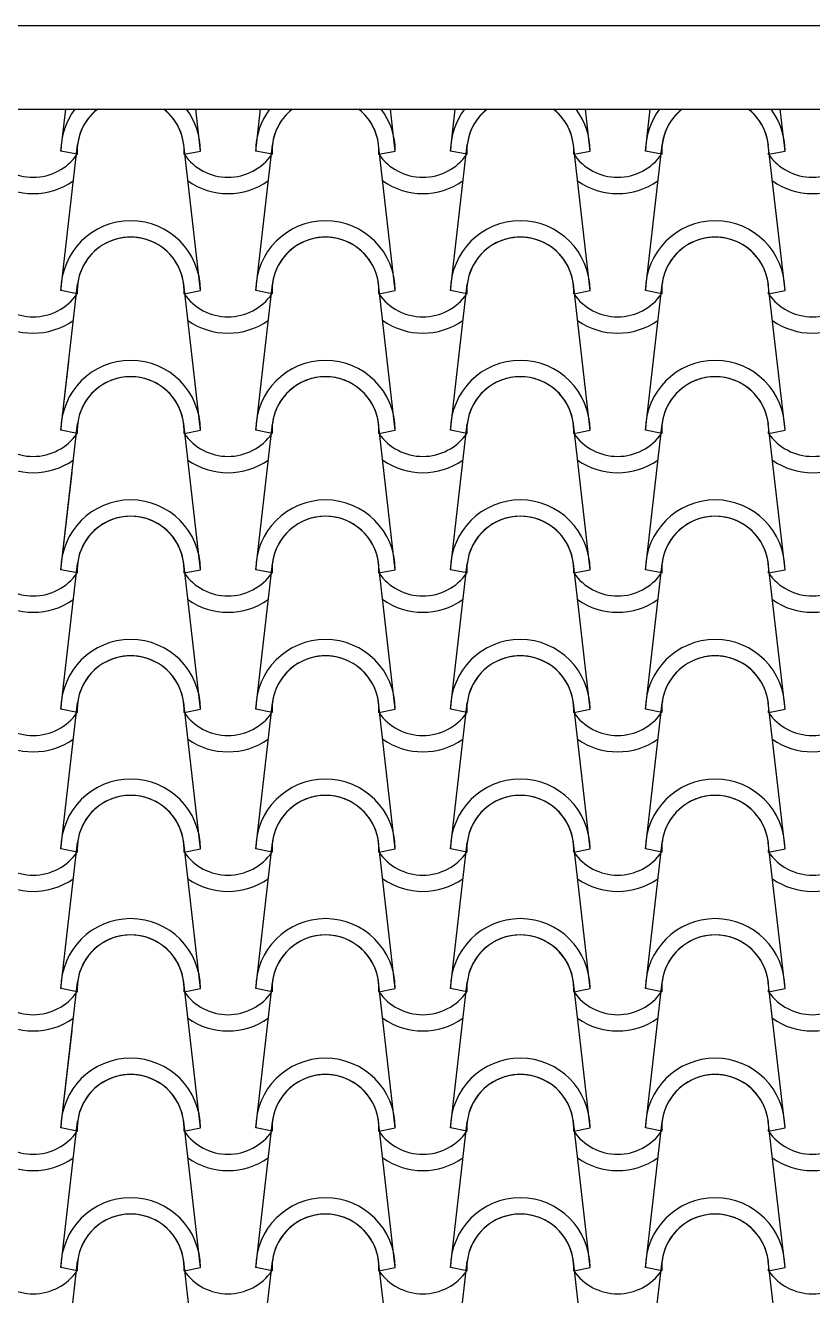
# Model space of a CAD drawing. Header units: millimetres. Extents: x -255 to 41745, y 236 to 29936.
# Drawn here: x 11433 to 12138, y 12860 to 13998 of the extents above; entities that cross this region are included whole.
import ezdxf

# ---------------------------------------------------------------- set-up
doc = ezdxf.new("R2010")
doc.units = ezdxf.units.MM
doc.layers.add('1', color=1, linetype='Continuous')
doc.layers.add('CALIDADES', color=7, linetype='Continuous')

msp = doc.modelspace()

# ---------------------------------------------------------------- linework, layer by layer
at = {"layer": '1'}
for p, q in [((11464.9, 13885.3), (11469.2, 13922.8)), ((11589.9, 13885.3), (11585.7, 13922.8)), ((11639.4, 13885.3), (11643.7, 13922.8)), ((11764.4, 13885.3), (11760.2, 13922.8)), ((11813.9, 13885.3), (11818.2, 13922.8)), ((11938.9, 13885.3), (11934.7, 13922.8)), ((11988.5, 13885.3), (11992.7, 13922.8)), ((11988.5, 13885.3), (11992.7, 13922.8)), ((11988.5, 13885.3), (11992.7, 13922.8)), ((12113.5, 13885.3), (12109.2, 13922.8)), ((12113.5, 13885.3), (12109.2, 13922.8)), ((12113.5, 13885.3), (12109.2, 13922.8)), ((11464.9, 13760.3), (11479.9, 13891)), ((11589.9, 13760.3), (11575, 13891)), ((11639.4, 13760.3), (11654.4, 13891)), ((11764.4, 13760.3), (11749.5, 13891)), ((11813.9, 13760.3), (11828.9, 13891)), ((11938.9, 13760.3), (11924, 13891)), ((11988.5, 13760.3), (12003.4, 13891)), ((11988.5, 13760.3), (12003.4, 13891)), ((11988.5, 13760.3), (12003.4, 13891)), ((12113.5, 13760.3), (12098.5, 13891)), ((12113.5, 13760.3), (12098.5, 13891)), ((12113.5, 13760.3), (12098.5, 13891)), ((11479.6, 13882.4), (11464.9, 13885.3)), ((11479.6, 13882.4), (11464.9, 13885.3)), ((11575.3, 13882.4), (11589.9, 13885.3)), ((11575.3, 13882.4), (11589.9, 13885.3)), ((11654.1, 13882.4), (11639.4, 13885.3)), ((11654.1, 13882.4), (11639.4, 13885.3)), ((11749.8, 13882.4), (11764.4, 13885.3)), ((11749.8, 13882.4), (11764.4, 13885.3)), ((11828.6, 13882.4), (11813.9, 13885.3)), ((11828.6, 13882.4), (11813.9, 13885.3)), ((11924.3, 13882.4), (11938.9, 13885.3)), ((11924.3, 13882.4), (11938.9, 13885.3)), ((12003.1, 13882.4), (11988.5, 13885.3)), ((12003.1, 13882.4), (11988.5, 13885.3)), ((12003.1, 13882.4), (11988.5, 13885.3)), ((12003.1, 13882.4), (11988.5, 13885.3)), ((12003.1, 13882.4), (11988.5, 13885.3)), ((12003.1, 13882.4), (11988.5, 13885.3)), ((12098.8, 13882.4), (12113.5, 13885.3)), ((12098.8, 13882.4), (12113.5, 13885.3)), ((12098.8, 13882.4), (12113.5, 13885.3)), ((12098.8, 13882.4), (12113.5, 13885.3)), ((12098.8, 13882.4), (12113.5, 13885.3)), ((12098.8, 13882.4), (12113.5, 13885.3)), ((11464.9, 13635.3), (11479.9, 13766)), ((11589.9, 13635.3), (11575, 13766)), ((11639.4, 13635.3), (11654.4, 13766)), ((11764.4, 13635.3), (11749.5, 13766)), ((11813.9, 13635.3), (11828.9, 13766)), ((11938.9, 13635.3), (11924, 13766)), ((11988.5, 13635.3), (12003.4, 13766)), ((11988.5, 13635.3), (12003.4, 13766)), ((11988.5, 13635.3), (12003.4, 13766)), ((12113.5, 13635.3), (12098.5, 13766)), ((12113.5, 13635.3), (12098.5, 13766)), ((12113.5, 13635.3), (12098.5, 13766)), ((11479.6, 13757.4), (11464.9, 13760.3)), ((11479.6, 13757.4), (11464.9, 13760.3)), ((11575.3, 13757.4), (11589.9, 13760.3)), ((11575.3, 13757.4), (11589.9, 13760.3)), ((11654.1, 13757.4), (11639.4, 13760.3)), ((11654.1, 13757.4), (11639.4, 13760.3)), ((11749.8, 13757.4), (11764.4, 13760.3)), ((11749.8, 13757.4), (11764.4, 13760.3)), ((11828.6, 13757.4), (11813.9, 13760.3)), ((11828.6, 13757.4), (11813.9, 13760.3)), ((11924.3, 13757.4), (11938.9, 13760.3)), ((11924.3, 13757.4), (11938.9, 13760.3)), ((12003.1, 13757.4), (11988.5, 13760.3)), ((12003.1, 13757.4), (11988.5, 13760.3)), ((12003.1, 13757.4), (11988.5, 13760.3)), ((12003.1, 13757.4), (11988.5, 13760.3)), ((12003.1, 13757.4), (11988.5, 13760.3)), ((12003.1, 13757.4), (11988.5, 13760.3)), ((12098.8, 13757.4), (12113.5, 13760.3)), ((12098.8, 13757.4), (12113.5, 13760.3)), ((12098.8, 13757.4), (12113.5, 13760.3)), ((12098.8, 13757.4), (12113.5, 13760.3)), ((12098.8, 13757.4), (12113.5, 13760.3)), ((12098.8, 13757.4), (12113.5, 13760.3)), ((11464.9, 13635.3), (11472, 13696.8)), ((11464.9, 13510.3), (11479.9, 13641)), ((11464.9, 13510.3), (11479.9, 13641)), ((11589.9, 13510.3), (11575, 13641)), ((11589.9, 13510.3), (11575, 13641)), ((11639.4, 13510.3), (11654.4, 13641)), ((11639.4, 13510.3), (11654.4, 13641)), ((11764.4, 13510.3), (11749.5, 13641)), ((11764.4, 13510.3), (11749.5, 13641)), ((11813.9, 13510.3), (11828.9, 13641)), ((11813.9, 13510.3), (11828.9, 13641)), ((11938.9, 13510.3), (11924, 13641)), ((11938.9, 13510.3), (11924, 13641)), ((11988.5, 13510.3), (12003.4, 13641)), ((11988.5, 13510.3), (12003.4, 13641)), ((12113.5, 13510.3), (12098.5, 13641)), ((12113.5, 13510.3), (12098.5, 13641)), ((11479.6, 13632.4), (11464.9, 13635.3)), ((11479.6, 13632.4), (11464.9, 13635.3)), ((11479.6, 13632.4), (11464.9, 13635.3)), ((11479.6, 13632.4), (11464.9, 13635.3)), ((11575.3, 13632.4), (11589.9, 13635.3)), ((11575.3, 13632.4), (11589.9, 13635.3)), ((11575.3, 13632.4), (11589.9, 13635.3)), ((11575.3, 13632.4), (11589.9, 13635.3)), ((11654.1, 13632.4), (11639.4, 13635.3)), ((11654.1, 13632.4), (11639.4, 13635.3)), ((11654.1, 13632.4), (11639.4, 13635.3)), ((11654.1, 13632.4), (11639.4, 13635.3)), ((11749.8, 13632.4), (11764.4, 13635.3)), ((11749.8, 13632.4), (11764.4, 13635.3)), ((11749.8, 13632.4), (11764.4, 13635.3)), ((11749.8, 13632.4), (11764.4, 13635.3)), ((11828.6, 13632.4), (11813.9, 13635.3)), ((11828.6, 13632.4), (11813.9, 13635.3)), ((11828.6, 13632.4), (11813.9, 13635.3)), ((11828.6, 13632.4), (11813.9, 13635.3)), ((11924.3, 13632.4), (11938.9, 13635.3)), ((11924.3, 13632.4), (11938.9, 13635.3)), ((11924.3, 13632.4), (11938.9, 13635.3)), ((11924.3, 13632.4), (11938.9, 13635.3)), ((12003.1, 13632.4), (11988.5, 13635.3)), ((12003.1, 13632.4), (11988.5, 13635.3)), ((12003.1, 13632.4), (11988.5, 13635.3)), ((12003.1, 13632.4), (11988.5, 13635.3)), ((12003.1, 13632.4), (11988.5, 13635.3)), ((12003.1, 13632.4), (11988.5, 13635.3)), ((12003.1, 13632.4), (11988.5, 13635.3)), ((12003.1, 13632.4), (11988.5, 13635.3)), ((12003.1, 13632.4), (11988.5, 13635.3)), ((12098.8, 13632.4), (12113.5, 13635.3)), ((12098.8, 13632.4), (12113.5, 13635.3)), ((12098.8, 13632.4), (12113.5, 13635.3)), ((12098.8, 13632.4), (12113.5, 13635.3)), ((12098.8, 13632.4), (12113.5, 13635.3)), ((12098.8, 13632.4), (12113.5, 13635.3)), ((12098.8, 13632.4), (12113.5, 13635.3)), ((12098.8, 13632.4), (12113.5, 13635.3)), ((12098.8, 13632.4), (12113.5, 13635.3)), ((11464.9, 13510.3), (11474.9, 13597.4)), ((11464.9, 13385.3), (11479.9, 13516)), ((11464.9, 13385.3), (11479.9, 13516)), ((11589.9, 13385.3), (11575, 13516)), ((11589.9, 13385.3), (11575, 13516)), ((11639.4, 13385.3), (11654.4, 13516)), ((11639.4, 13385.3), (11654.4, 13516)), ((11764.4, 13385.3), (11749.5, 13516)), ((11764.4, 13385.3), (11749.5, 13516)), ((11813.9, 13385.3), (11828.9, 13516)), ((11813.9, 13385.3), (11828.9, 13516)), ((11938.9, 13385.3), (11924, 13516)), ((11938.9, 13385.3), (11924, 13516)), ((11988.5, 13385.3), (12003.4, 13516)), ((11988.5, 13385.3), (12003.4, 13516)), ((12113.5, 13385.3), (12098.5, 13516)), ((12113.5, 13385.3), (12098.5, 13516)), ((11479.6, 13507.4), (11464.9, 13510.3)), ((11479.6, 13507.4), (11464.9, 13510.3)), ((11479.6, 13507.4), (11464.9, 13510.3)), ((11479.6, 13507.4), (11464.9, 13510.3)), ((11479.6, 13507.4), (11464.9, 13510.3)), ((11575.3, 13507.4), (11589.9, 13510.3)), ((11575.3, 13507.4), (11589.9, 13510.3)), ((11575.3, 13507.4), (11589.9, 13510.3)), ((11575.3, 13507.4), (11589.9, 13510.3)), ((11575.3, 13507.4), (11589.9, 13510.3)), ((11654.1, 13507.4), (11639.4, 13510.3)), ((11654.1, 13507.4), (11639.4, 13510.3)), ((11654.1, 13507.4), (11639.4, 13510.3)), ((11654.1, 13507.4), (11639.4, 13510.3)), ((11654.1, 13507.4), (11639.4, 13510.3)), ((11749.8, 13507.4), (11764.4, 13510.3)), ((11749.8, 13507.4), (11764.4, 13510.3)), ((11749.8, 13507.4), (11764.4, 13510.3)), ((11749.8, 13507.4), (11764.4, 13510.3)), ((11749.8, 13507.4), (11764.4, 13510.3)), ((11828.6, 13507.4), (11813.9, 13510.3)), ((11828.6, 13507.4), (11813.9, 13510.3)), ((11828.6, 13507.4), (11813.9, 13510.3)), ((11828.6, 13507.4), (11813.9, 13510.3)), ((11828.6, 13507.4), (11813.9, 13510.3)), ((11924.3, 13507.4), (11938.9, 13510.3)), ((11924.3, 13507.4), (11938.9, 13510.3)), ((11924.3, 13507.4), (11938.9, 13510.3)), ((11924.3, 13507.4), (11938.9, 13510.3)), ((11924.3, 13507.4), (11938.9, 13510.3)), ((12003.1, 13507.4), (11988.5, 13510.3)), ((12003.1, 13507.4), (11988.5, 13510.3)), ((12003.1, 13507.4), (11988.5, 13510.3)), ((12003.1, 13507.4), (11988.5, 13510.3)), ((12003.1, 13507.4), (11988.5, 13510.3)), ((12098.8, 13507.4), (12113.5, 13510.3)), ((12098.8, 13507.4), (12113.5, 13510.3)), ((12098.8, 13507.4), (12113.5, 13510.3)), ((12098.8, 13507.4), (12113.5, 13510.3)), ((12098.8, 13507.4), (12113.5, 13510.3)), ((11464.9, 13260.3), (11479.9, 13391)), ((11464.9, 13260.3), (11479.9, 13391)), ((11589.9, 13260.3), (11575, 13391)), ((11589.9, 13260.3), (11575, 13391)), ((11639.4, 13260.3), (11654.4, 13391)), ((11639.4, 13260.3), (11654.4, 13391)), ((11764.4, 13260.3), (11749.5, 13391)), ((11764.4, 13260.3), (11749.5, 13391)), ((11813.9, 13260.3), (11828.9, 13391)), ((11813.9, 13260.3), (11828.9, 13391)), ((11938.9, 13260.3), (11924, 13391)), ((11938.9, 13260.3), (11924, 13391)), ((11988.5, 13260.3), (12003.4, 13391)), ((11988.5, 13260.3), (12003.4, 13391)), ((12113.5, 13260.3), (12098.5, 13391)), ((12113.5, 13260.3), (12098.5, 13391)), ((11479.6, 13382.4), (11464.9, 13385.3)), ((11479.6, 13382.4), (11464.9, 13385.3)), ((11479.6, 13382.4), (11464.9, 13385.3)), ((11479.6, 13382.4), (11464.9, 13385.3)), ((11575.3, 13382.4), (11589.9, 13385.3)), ((11575.3, 13382.4), (11589.9, 13385.3)), ((11575.3, 13382.4), (11589.9, 13385.3)), ((11575.3, 13382.4), (11589.9, 13385.3)), ((11654.1, 13382.4), (11639.4, 13385.3)), ((11654.1, 13382.4), (11639.4, 13385.3)), ((11654.1, 13382.4), (11639.4, 13385.3)), ((11654.1, 13382.4), (11639.4, 13385.3)), ((11749.8, 13382.4), (11764.4, 13385.3)), ((11749.8, 13382.4), (11764.4, 13385.3)), ((11749.8, 13382.4), (11764.4, 13385.3)), ((11749.8, 13382.4), (11764.4, 13385.3)), ((11828.6, 13382.4), (11813.9, 13385.3)), ((11828.6, 13382.4), (11813.9, 13385.3)), ((11828.6, 13382.4), (11813.9, 13385.3)), ((11828.6, 13382.4), (11813.9, 13385.3)), ((11924.3, 13382.4), (11938.9, 13385.3)), ((11924.3, 13382.4), (11938.9, 13385.3)), ((11924.3, 13382.4), (11938.9, 13385.3)), ((11924.3, 13382.4), (11938.9, 13385.3)), ((12003.1, 13382.4), (11988.5, 13385.3)), ((12003.1, 13382.4), (11988.5, 13385.3)), ((12003.1, 13382.4), (11988.5, 13385.3)), ((12003.1, 13382.4), (11988.5, 13385.3)), ((12098.8, 13382.4), (12113.5, 13385.3)), ((12098.8, 13382.4), (12113.5, 13385.3)), ((12098.8, 13382.4), (12113.5, 13385.3)), ((12098.8, 13382.4), (12113.5, 13385.3)), ((11464.9, 13135.3), (11479.9, 13266)), ((11464.9, 13135.3), (11479.9, 13266)), ((11589.9, 13135.3), (11575, 13266)), ((11589.9, 13135.3), (11575, 13266)), ((11639.4, 13135.3), (11654.4, 13266)), ((11639.4, 13135.3), (11654.4, 13266)), ((11764.4, 13135.3), (11749.5, 13266)), ((11764.4, 13135.3), (11749.5, 13266)), ((11813.9, 13135.3), (11828.9, 13266)), ((11813.9, 13135.3), (11828.9, 13266)), ((11938.9, 13135.3), (11924, 13266)), ((11938.9, 13135.3), (11924, 13266)), ((11988.5, 13135.3), (12003.4, 13266)), ((11988.5, 13135.3), (12003.4, 13266)), ((12113.5, 13135.3), (12098.5, 13266)), ((12113.5, 13135.3), (12098.5, 13266)), ((11479.6, 13257.4), (11464.9, 13260.3)), ((11479.6, 13257.4), (11464.9, 13260.3)), ((11479.6, 13257.4), (11464.9, 13260.3)), ((11479.6, 13257.4), (11464.9, 13260.3)), ((11575.3, 13257.4), (11589.9, 13260.3)), ((11575.3, 13257.4), (11589.9, 13260.3)), ((11575.3, 13257.4), (11589.9, 13260.3)), ((11575.3, 13257.4), (11589.9, 13260.3)), ((11654.1, 13257.4), (11639.4, 13260.3)), ((11654.1, 13257.4), (11639.4, 13260.3)), ((11654.1, 13257.4), (11639.4, 13260.3)), ((11654.1, 13257.4), (11639.4, 13260.3)), ((11749.8, 13257.4), (11764.4, 13260.3)), ((11749.8, 13257.4), (11764.4, 13260.3)), ((11749.8, 13257.4), (11764.4, 13260.3)), ((11749.8, 13257.4), (11764.4, 13260.3)), ((11828.6, 13257.4), (11813.9, 13260.3)), ((11828.6, 13257.4), (11813.9, 13260.3)), ((11828.6, 13257.4), (11813.9, 13260.3)), ((11828.6, 13257.4), (11813.9, 13260.3)), ((11924.3, 13257.4), (11938.9, 13260.3)), ((11924.3, 13257.4), (11938.9, 13260.3)), ((11924.3, 13257.4), (11938.9, 13260.3)), ((11924.3, 13257.4), (11938.9, 13260.3)), ((12003.1, 13257.4), (11988.5, 13260.3)), ((12003.1, 13257.4), (11988.5, 13260.3)), ((12003.1, 13257.4), (11988.5, 13260.3)), ((12003.1, 13257.4), (11988.5, 13260.3)), ((12098.8, 13257.4), (12113.5, 13260.3)), ((12098.8, 13257.4), (12113.5, 13260.3)), ((12098.8, 13257.4), (12113.5, 13260.3)), ((12098.8, 13257.4), (12113.5, 13260.3)), ((11464.9, 13010.3), (11479.9, 13141)), ((11464.9, 13010.3), (11479.9, 13141)), ((11589.9, 13010.3), (11575, 13141)), ((11589.9, 13010.3), (11575, 13141)), ((11639.4, 13010.3), (11654.4, 13141)), ((11639.4, 13010.3), (11654.4, 13141)), ((11764.4, 13010.3), (11749.5, 13141)), ((11764.4, 13010.3), (11749.5, 13141)), ((11813.9, 13010.3), (11828.9, 13141)), ((11813.9, 13010.3), (11828.9, 13141)), ((11938.9, 13010.3), (11924, 13141)), ((11938.9, 13010.3), (11924, 13141)), ((11988.5, 13010.3), (12003.4, 13141)), ((11988.5, 13010.3), (12003.4, 13141)), ((12113.5, 13010.3), (12098.5, 13141)), ((12113.5, 13010.3), (12098.5, 13141)), ((11479.6, 13132.4), (11464.9, 13135.3)), ((11479.6, 13132.4), (11464.9, 13135.3)), ((11479.6, 13132.4), (11464.9, 13135.3)), ((11479.6, 13132.4), (11464.9, 13135.3)), ((11575.3, 13132.4), (11589.9, 13135.3)), ((11575.3, 13132.4), (11589.9, 13135.3)), ((11575.3, 13132.4), (11589.9, 13135.3)), ((11575.3, 13132.4), (11589.9, 13135.3)), ((11654.1, 13132.4), (11639.4, 13135.3)), ((11654.1, 13132.4), (11639.4, 13135.3)), ((11654.1, 13132.4), (11639.4, 13135.3)), ((11654.1, 13132.4), (11639.4, 13135.3)), ((11749.8, 13132.4), (11764.4, 13135.3)), ((11749.8, 13132.4), (11764.4, 13135.3)), ((11749.8, 13132.4), (11764.4, 13135.3)), ((11749.8, 13132.4), (11764.4, 13135.3)), ((11828.6, 13132.4), (11813.9, 13135.3)), ((11828.6, 13132.4), (11813.9, 13135.3)), ((11828.6, 13132.4), (11813.9, 13135.3)), ((11828.6, 13132.4), (11813.9, 13135.3)), ((11924.3, 13132.4), (11938.9, 13135.3)), ((11924.3, 13132.4), (11938.9, 13135.3)), ((11924.3, 13132.4), (11938.9, 13135.3)), ((11924.3, 13132.4), (11938.9, 13135.3)), ((12003.1, 13132.4), (11988.5, 13135.3)), ((12003.1, 13132.4), (11988.5, 13135.3)), ((12003.1, 13132.4), (11988.5, 13135.3)), ((12003.1, 13132.4), (11988.5, 13135.3)), ((12098.8, 13132.4), (12113.5, 13135.3)), ((12098.8, 13132.4), (12113.5, 13135.3)), ((12098.8, 13132.4), (12113.5, 13135.3)), ((12098.8, 13132.4), (12113.5, 13135.3)), ((11464.9, 13010.3), (11474.9, 13097.4)), ((11464.9, 12885.3), (11479.9, 13016)), ((11589.9, 12885.3), (11575, 13016)), ((11639.4, 12885.3), (11654.4, 13016)), ((11764.4, 12885.3), (11749.5, 13016)), ((11813.9, 12885.3), (11828.9, 13016)), ((11938.9, 12885.3), (11924, 13016)), ((11988.5, 12885.3), (12003.4, 13016)), ((12113.5, 12885.3), (12098.5, 13016)), ((11479.6, 13007.4), (11464.9, 13010.3)), ((11479.6, 13007.4), (11464.9, 13010.3)), ((11479.6, 13007.4), (11464.9, 13010.3)), ((11479.6, 13007.4), (11464.9, 13010.3)), ((11479.6, 13007.4), (11464.9, 13010.3)), ((11575.3, 13007.4), (11589.9, 13010.3)), ((11575.3, 13007.4), (11589.9, 13010.3)), ((11575.3, 13007.4), (11589.9, 13010.3)), ((11575.3, 13007.4), (11589.9, 13010.3)), ((11575.3, 13007.4), (11589.9, 13010.3)), ((11654.1, 13007.4), (11639.4, 13010.3)), ((11654.1, 13007.4), (11639.4, 13010.3)), ((11654.1, 13007.4), (11639.4, 13010.3)), ((11654.1, 13007.4), (11639.4, 13010.3)), ((11654.1, 13007.4), (11639.4, 13010.3)), ((11749.8, 13007.4), (11764.4, 13010.3)), ((11749.8, 13007.4), (11764.4, 13010.3)), ((11749.8, 13007.4), (11764.4, 13010.3)), ((11749.8, 13007.4), (11764.4, 13010.3)), ((11749.8, 13007.4), (11764.4, 13010.3)), ((11828.6, 13007.4), (11813.9, 13010.3)), ((11828.6, 13007.4), (11813.9, 13010.3)), ((11828.6, 13007.4), (11813.9, 13010.3)), ((11828.6, 13007.4), (11813.9, 13010.3)), ((11828.6, 13007.4), (11813.9, 13010.3)), ((11924.3, 13007.4), (11938.9, 13010.3)), ((11924.3, 13007.4), (11938.9, 13010.3)), ((11924.3, 13007.4), (11938.9, 13010.3)), ((11924.3, 13007.4), (11938.9, 13010.3)), ((11924.3, 13007.4), (11938.9, 13010.3)), ((12003.1, 13007.4), (11988.5, 13010.3)), ((12003.1, 13007.4), (11988.5, 13010.3)), ((12003.1, 13007.4), (11988.5, 13010.3)), ((12003.1, 13007.4), (11988.5, 13010.3)), ((12003.1, 13007.4), (11988.5, 13010.3)), ((12098.8, 13007.4), (12113.5, 13010.3)), ((12098.8, 13007.4), (12113.5, 13010.3)), ((12098.8, 13007.4), (12113.5, 13010.3)), ((12098.8, 13007.4), (12113.5, 13010.3)), ((12098.8, 13007.4), (12113.5, 13010.3)), ((11464.9, 12760.3), (11479.9, 12891)), ((11589.9, 12760.3), (11575, 12891)), ((11639.4, 12760.3), (11654.4, 12891)), ((11764.4, 12760.3), (11749.5, 12891)), ((11813.9, 12760.3), (11828.9, 12891)), ((11938.9, 12760.3), (11924, 12891)), ((11988.5, 12760.3), (12003.4, 12891)), ((12113.5, 12760.3), (12098.5, 12891)), ((11479.6, 12882.4), (11464.9, 12885.3)), ((11479.6, 12882.4), (11464.9, 12885.3)), ((11575.3, 12882.4), (11589.9, 12885.3)), ((11575.3, 12882.4), (11589.9, 12885.3)), ((11654.1, 12882.4), (11639.4, 12885.3)), ((11654.1, 12882.4), (11639.4, 12885.3)), ((11749.8, 12882.4), (11764.4, 12885.3)), ((11749.8, 12882.4), (11764.4, 12885.3)), ((11828.6, 12882.4), (11813.9, 12885.3)), ((11828.6, 12882.4), (11813.9, 12885.3)), ((11924.3, 12882.4), (11938.9, 12885.3)), ((11924.3, 12882.4), (11938.9, 12885.3)), ((12003.1, 12882.4), (11988.5, 12885.3)), ((12003.1, 12882.4), (11988.5, 12885.3)), ((12098.8, 12882.4), (12113.5, 12885.3)), ((12098.8, 12882.4), (12113.5, 12885.3))]:
    msp.add_line(p, q, dxfattribs=at)
for centre, radius, start, end in [((11527.4, 13885.3), 62.5, 143.1301, 180), ((11527.4, 13885.3), 62.5, 143.1301, 180), ((11527.4, 13885.3), 47.9, 128.5, 183.5113), ((11527.4, 13885.3), 47.9, 128.5, 183.5113), ((11527.4, 13885.3), 47.9, 128.5, 173.162), ((11527.4, 13885.3), 47.9, 6.838, 51.5), ((11527.4, 13885.3), 47.9, 356.4887, 51.5), ((11527.4, 13885.3), 47.9, 356.4887, 51.5), ((11527.4, 13885.3), 62.5, 0, 36.8699), ((11527.4, 13885.3), 62.5, 0, 36.8699), ((11701.9, 13885.3), 62.5, 143.1301, 180), ((11701.9, 13885.3), 62.5, 143.1301, 180), ((11701.9, 13885.3), 47.9, 128.5, 183.5113), ((11701.9, 13885.3), 47.9, 128.5, 183.5113), ((11701.9, 13885.3), 47.9, 128.5, 173.162), ((11701.9, 13885.3), 47.9, 6.838, 51.5), ((11701.9, 13885.3), 47.9, 356.4887, 51.5), ((11701.9, 13885.3), 47.9, 356.4887, 51.5), ((11701.9, 13885.3), 62.5, 0, 36.8699), ((11701.9, 13885.3), 62.5, 0, 36.8699), ((11876.4, 13885.3), 62.5, 143.1301, 180), ((11876.4, 13885.3), 62.5, 143.1301, 180), ((11876.4, 13885.3), 47.9, 128.5, 183.5113), ((11876.4, 13885.3), 47.9, 128.5, 183.5113), ((11876.4, 13885.3), 47.9, 128.5, 173.162), ((11876.4, 13885.3), 47.9, 6.838, 51.5), ((11876.4, 13885.3), 47.9, 356.4887, 51.5), ((11876.4, 13885.3), 47.9, 356.4887, 51.5), ((11876.4, 13885.3), 62.5, 0, 36.8699), ((11876.4, 13885.3), 62.5, 0, 36.8699), ((12051, 13885.3), 62.5, 143.1301, 180), ((12051, 13885.3), 62.5, 143.1301, 180), ((12051, 13885.3), 62.5, 143.1301, 180), ((12051, 13885.3), 62.5, 143.1301, 180), ((12051, 13885.3), 62.5, 143.1301, 180), ((12051, 13885.3), 62.5, 143.1301, 180), ((12051, 13885.3), 47.9, 128.5, 183.5113), ((12051, 13885.3), 47.9, 128.5, 183.5113), ((12051, 13885.3), 47.9, 128.5, 183.5113), ((12051, 13885.3), 47.9, 128.5, 183.5113), ((12051, 13885.3), 47.9, 128.5, 183.5113), ((12051, 13885.3), 47.9, 128.5, 183.5113), ((12051, 13885.3), 47.9, 128.5, 173.162), ((12051, 13885.3), 47.9, 128.5, 173.162), ((12051, 13885.3), 47.9, 128.5, 173.162), ((12051, 13885.3), 47.9, 6.838, 51.5), ((12051, 13885.3), 47.9, 356.4887, 51.5), ((12051, 13885.3), 47.9, 356.4887, 51.5), ((12051, 13885.3), 47.9, 6.838, 51.5), ((12051, 13885.3), 47.9, 356.4887, 51.5), ((12051, 13885.3), 47.9, 356.4887, 51.5), ((12051, 13885.3), 47.9, 6.838, 51.5), ((12051, 13885.3), 47.9, 356.4887, 51.5), ((12051, 13885.3), 47.9, 356.4887, 51.5), ((12051, 13885.3), 62.5, 0, 36.8699), ((12051, 13885.3), 62.5, 0, 36.8699), ((12051, 13885.3), 62.5, 0, 36.8699), ((12051, 13885.3), 62.5, 0, 36.8699), ((12051, 13885.3), 62.5, 0, 36.8699), ((12051, 13885.3), 62.5, 0, 36.8699), ((11440.1, 13909.7), 47.9, 214.756, 325.244), ((11440.1, 13909.7), 47.9, 214.756, 325.244), ((11614.6, 13909.7), 47.9, 214.756, 325.244), ((11614.6, 13909.7), 47.9, 214.756, 325.244), ((11789.1, 13909.7), 47.9, 214.756, 325.244), ((11789.1, 13909.7), 47.9, 214.756, 325.244), ((11963.6, 13909.7), 47.9, 214.756, 325.244), ((11963.6, 13909.7), 47.9, 214.756, 325.244), ((12138.1, 13909.7), 47.9, 214.756, 325.244), ((12138.1, 13909.7), 47.9, 214.756, 325.244), ((11440.1, 13909.7), 62.5, 234.9308, 305.0692), ((11614.6, 13909.7), 62.5, 234.9308, 305.0692), ((11789.1, 13909.7), 62.5, 234.9308, 305.0692), ((11963.6, 13909.7), 62.5, 234.9308, 305.0692), ((12138.1, 13909.7), 62.5, 234.9308, 305.0692), ((11527.4, 13760.3), 62.5, 0, 180), ((11527.4, 13760.3), 62.5, 0, 180), ((11701.9, 13760.3), 62.5, 0, 180), ((11701.9, 13760.3), 62.5, 0, 180), ((11876.4, 13760.3), 62.5, 0, 180), ((11876.4, 13760.3), 62.5, 0, 180), ((12051, 13760.3), 62.5, 0, 180), ((12051, 13760.3), 62.5, 0, 180), ((12051, 13760.3), 62.5, 0, 180), ((12051, 13760.3), 62.5, 0, 180), ((12051, 13760.3), 62.5, 0, 180), ((12051, 13760.3), 62.5, 0, 180), ((11527.4, 13760.3), 47.9, 356.4887, 183.5113), ((11527.4, 13760.3), 47.9, 356.4887, 183.5113), ((11527.4, 13760.3), 47.9, 6.838, 173.162), ((11701.9, 13760.3), 47.9, 356.4887, 183.5113), ((11701.9, 13760.3), 47.9, 356.4887, 183.5113), ((11701.9, 13760.3), 47.9, 6.838, 173.162), ((11876.4, 13760.3), 47.9, 356.4887, 183.5113), ((11876.4, 13760.3), 47.9, 356.4887, 183.5113), ((11876.4, 13760.3), 47.9, 6.838, 173.162), ((12051, 13760.3), 47.9, 356.4887, 183.5113), ((12051, 13760.3), 47.9, 356.4887, 183.5113), ((12051, 13760.3), 47.9, 356.4887, 183.5113), ((12051, 13760.3), 47.9, 356.4887, 183.5113), ((12051, 13760.3), 47.9, 356.4887, 183.5113), ((12051, 13760.3), 47.9, 356.4887, 183.5113), ((12051, 13760.3), 47.9, 6.838, 173.162), ((12051, 13760.3), 47.9, 6.838, 173.162), ((12051, 13760.3), 47.9, 6.838, 173.162), ((11440.1, 13784.7), 47.9, 214.756, 325.244), ((11440.1, 13784.7), 47.9, 214.756, 325.244), ((11614.6, 13784.7), 47.9, 214.756, 325.244), ((11614.6, 13784.7), 47.9, 214.756, 325.244), ((11789.1, 13784.7), 47.9, 214.756, 325.244), ((11789.1, 13784.7), 47.9, 214.756, 325.244), ((11963.6, 13784.7), 47.9, 214.756, 325.244), ((11963.6, 13784.7), 47.9, 214.756, 325.244), ((12138.1, 13784.7), 47.9, 214.756, 325.244), ((12138.1, 13784.7), 47.9, 214.756, 325.244), ((11440.1, 13784.7), 62.5, 234.9308, 305.0692), ((11614.6, 13784.7), 62.5, 234.9308, 305.0692), ((11789.1, 13784.7), 62.5, 234.9308, 305.0692), ((11963.6, 13784.7), 62.5, 234.9308, 305.0692), ((12138.1, 13784.7), 62.5, 234.9308, 305.0692), ((11527.4, 13635.3), 62.5, 0, 180), ((11527.4, 13635.3), 62.5, 0, 180), ((11527.4, 13635.3), 62.5, 0, 180), ((11527.4, 13635.3), 62.5, 0, 180), ((11701.9, 13635.3), 62.5, 0, 180), ((11701.9, 13635.3), 62.5, 0, 180), ((11701.9, 13635.3), 62.5, 0, 180), ((11701.9, 13635.3), 62.5, 0, 180), ((11876.4, 13635.3), 62.5, 0, 180), ((11876.4, 13635.3), 62.5, 0, 180), ((11876.4, 13635.3), 62.5, 0, 180), ((11876.4, 13635.3), 62.5, 0, 180), ((12051, 13635.3), 62.5, 0, 180), ((12051, 13635.3), 62.5, 0, 180), ((12051, 13635.3), 62.5, 0, 180), ((12051, 13635.3), 62.5, 0, 180), ((12051, 13635.3), 62.5, 0, 180), ((12051, 13635.3), 62.5, 0, 180), ((12051, 13635.3), 62.5, 0, 180), ((12051, 13635.3), 62.5, 0, 180), ((12051, 13635.3), 62.5, 0, 180), ((11527.4, 13635.3), 47.9, 356.4887, 183.5113), ((11527.4, 13635.3), 47.9, 356.4887, 183.5113), ((11527.4, 13635.3), 47.9, 356.4887, 183.5113), ((11527.4, 13635.3), 47.9, 356.4887, 183.5113), ((11527.4, 13635.3), 47.9, 6.838, 173.162), ((11527.4, 13635.3), 47.9, 6.838, 173.162), ((11701.9, 13635.3), 47.9, 356.4887, 183.5113), ((11701.9, 13635.3), 47.9, 356.4887, 183.5113), ((11701.9, 13635.3), 47.9, 356.4887, 183.5113), ((11701.9, 13635.3), 47.9, 356.4887, 183.5113), ((11701.9, 13635.3), 47.9, 6.838, 173.162), ((11701.9, 13635.3), 47.9, 6.838, 173.162), ((11876.4, 13635.3), 47.9, 356.4887, 183.5113), ((11876.4, 13635.3), 47.9, 356.4887, 183.5113), ((11876.4, 13635.3), 47.9, 356.4887, 183.5113), ((11876.4, 13635.3), 47.9, 356.4887, 183.5113), ((11876.4, 13635.3), 47.9, 6.838, 173.162), ((11876.4, 13635.3), 47.9, 6.838, 173.162), ((12051, 13635.3), 47.9, 356.4887, 183.5113), ((12051, 13635.3), 47.9, 356.4887, 183.5113), ((12051, 13635.3), 47.9, 356.4887, 183.5113), ((12051, 13635.3), 47.9, 356.4887, 183.5113), ((12051, 13635.3), 47.9, 356.4887, 183.5113), ((12051, 13635.3), 47.9, 356.4887, 183.5113), ((12051, 13635.3), 47.9, 356.4887, 183.5113), ((12051, 13635.3), 47.9, 356.4887, 183.5113), ((12051, 13635.3), 47.9, 356.4887, 183.5113), ((12051, 13635.3), 47.9, 6.838, 173.162), ((12051, 13635.3), 47.9, 6.838, 173.162), ((12051, 13635.3), 47.9, 6.838, 173.162), ((12051, 13635.3), 47.9, 6.838, 173.162), ((11440.1, 13659.7), 47.9, 214.756, 325.244), ((11440.1, 13659.7), 47.9, 214.756, 325.244), ((11440.1, 13659.7), 47.9, 214.756, 325.244), ((11440.1, 13659.7), 47.9, 214.756, 325.244), ((11614.6, 13659.7), 47.9, 214.756, 325.244), ((11614.6, 13659.7), 47.9, 214.756, 325.244), ((11614.6, 13659.7), 47.9, 214.756, 325.244), ((11614.6, 13659.7), 47.9, 214.756, 325.244), ((11789.1, 13659.7), 47.9, 214.756, 325.244), ((11789.1, 13659.7), 47.9, 214.756, 325.244), ((11789.1, 13659.7), 47.9, 214.756, 325.244), ((11789.1, 13659.7), 47.9, 214.756, 325.244), ((11963.6, 13659.7), 47.9, 214.756, 325.244), ((11963.6, 13659.7), 47.9, 214.756, 325.244), ((11963.6, 13659.7), 47.9, 214.756, 325.244), ((11963.6, 13659.7), 47.9, 214.756, 325.244), ((12138.1, 13659.7), 47.9, 214.756, 325.244), ((12138.1, 13659.7), 47.9, 214.756, 325.244), ((12138.1, 13659.7), 47.9, 214.756, 325.244), ((12138.1, 13659.7), 47.9, 214.756, 325.244), ((12138.1, 13659.7), 47.9, 214.756, 325.244), ((11440.1, 13659.7), 62.5, 234.9308, 305.0692), ((11440.1, 13659.7), 62.5, 234.9308, 305.0692), ((11614.6, 13659.7), 62.5, 234.9308, 305.0692), ((11614.6, 13659.7), 62.5, 234.9308, 305.0692), ((11789.1, 13659.7), 62.5, 234.9308, 305.0692), ((11789.1, 13659.7), 62.5, 234.9308, 305.0692), ((11963.6, 13659.7), 62.5, 234.9308, 305.0692), ((11963.6, 13659.7), 62.5, 234.9308, 305.0692), ((12138.1, 13659.7), 62.5, 234.9308, 305.0692), ((12138.1, 13659.7), 62.5, 234.9308, 305.0692), ((11527.4, 13510.3), 62.5, 0, 180), ((11527.4, 13510.3), 62.5, 0, 180), ((11527.4, 13510.3), 62.5, 0, 180), ((11527.4, 13510.3), 62.5, 0, 180), ((11527.4, 13510.3), 62.5, 0, 180), ((11701.9, 13510.3), 62.5, 0, 180), ((11701.9, 13510.3), 62.5, 0, 180), ((11701.9, 13510.3), 62.5, 0, 180), ((11701.9, 13510.3), 62.5, 0, 180), ((11701.9, 13510.3), 62.5, 0, 180), ((11876.4, 13510.3), 62.5, 0, 180), ((11876.4, 13510.3), 62.5, 0, 180), ((11876.4, 13510.3), 62.5, 0, 180), ((11876.4, 13510.3), 62.5, 0, 180), ((11876.4, 13510.3), 62.5, 0, 180), ((12051, 13510.3), 62.5, 0, 180), ((12051, 13510.3), 62.5, 0, 180), ((12051, 13510.3), 62.5, 0, 180), ((12051, 13510.3), 62.5, 0, 180), ((12051, 13510.3), 62.5, 0, 180), ((11527.4, 13510.3), 47.9, 356.4887, 183.5113), ((11527.4, 13510.3), 47.9, 356.4887, 183.5113), ((11527.4, 13510.3), 47.9, 356.4887, 183.5113), ((11527.4, 13510.3), 47.9, 356.4887, 183.5113), ((11527.4, 13510.3), 47.9, 356.4887, 183.5113), ((11527.4, 13510.3), 47.9, 6.838, 173.162), ((11527.4, 13510.3), 47.9, 6.838, 173.162), ((11701.9, 13510.3), 47.9, 356.4887, 183.5113), ((11701.9, 13510.3), 47.9, 356.4887, 183.5113), ((11701.9, 13510.3), 47.9, 356.4887, 183.5113), ((11701.9, 13510.3), 47.9, 356.4887, 183.5113), ((11701.9, 13510.3), 47.9, 356.4887, 183.5113), ((11701.9, 13510.3), 47.9, 6.838, 173.162), ((11701.9, 13510.3), 47.9, 6.838, 173.162), ((11876.4, 13510.3), 47.9, 356.4887, 183.5113), ((11876.4, 13510.3), 47.9, 356.4887, 183.5113), ((11876.4, 13510.3), 47.9, 356.4887, 183.5113), ((11876.4, 13510.3), 47.9, 356.4887, 183.5113), ((11876.4, 13510.3), 47.9, 356.4887, 183.5113), ((11876.4, 13510.3), 47.9, 6.838, 173.162), ((11876.4, 13510.3), 47.9, 6.838, 173.162), ((12051, 13510.3), 47.9, 356.4887, 183.5113), ((12051, 13510.3), 47.9, 356.4887, 183.5113), ((12051, 13510.3), 47.9, 356.4887, 183.5113), ((12051, 13510.3), 47.9, 356.4887, 183.5113), ((12051, 13510.3), 47.9, 356.4887, 183.5113), ((12051, 13510.3), 47.9, 6.838, 173.162), ((12051, 13510.3), 47.9, 6.838, 173.162), ((11440.1, 13534.7), 47.9, 214.756, 325.244), ((11440.1, 13534.7), 47.9, 214.756, 325.244), ((11440.1, 13534.7), 47.9, 214.756, 325.244), ((11440.1, 13534.7), 47.9, 214.756, 325.244), ((11440.1, 13534.7), 47.9, 214.756, 325.244), ((11614.6, 13534.7), 47.9, 214.756, 325.244), ((11614.6, 13534.7), 47.9, 214.756, 325.244), ((11614.6, 13534.7), 47.9, 214.756, 325.244), ((11614.6, 13534.7), 47.9, 214.756, 325.244), ((11614.6, 13534.7), 47.9, 214.756, 325.244), ((11789.1, 13534.7), 47.9, 214.756, 325.244), ((11789.1, 13534.7), 47.9, 214.756, 325.244), ((11789.1, 13534.7), 47.9, 214.756, 325.244), ((11789.1, 13534.7), 47.9, 214.756, 325.244), ((11789.1, 13534.7), 47.9, 214.756, 325.244), ((11963.6, 13534.7), 47.9, 214.756, 325.244), ((11963.6, 13534.7), 47.9, 214.756, 325.244), ((11963.6, 13534.7), 47.9, 214.756, 325.244), ((11963.6, 13534.7), 47.9, 214.756, 325.244), ((11963.6, 13534.7), 47.9, 214.756, 325.244), ((12138.1, 13534.7), 47.9, 214.756, 325.244), ((12138.1, 13534.7), 47.9, 214.756, 325.244), ((11440.1, 13534.7), 62.5, 234.9308, 305.0692), ((11440.1, 13534.7), 62.5, 234.9308, 305.0692), ((11614.6, 13534.7), 62.5, 234.9308, 305.0692), ((11614.6, 13534.7), 62.5, 234.9308, 305.0692), ((11789.1, 13534.7), 62.5, 234.9308, 305.0692), ((11789.1, 13534.7), 62.5, 234.9308, 305.0692), ((11963.6, 13534.7), 62.5, 234.9308, 305.0692), ((11963.6, 13534.7), 62.5, 234.9308, 305.0692), ((12138.1, 13534.7), 62.5, 234.9308, 305.0692), ((11527.4, 13385.3), 62.5, 0, 180), ((11527.4, 13385.3), 62.5, 0, 180), ((11527.4, 13385.3), 62.5, 0, 180), ((11527.4, 13385.3), 62.5, 0, 180), ((11701.9, 13385.3), 62.5, 0, 180), ((11701.9, 13385.3), 62.5, 0, 180), ((11701.9, 13385.3), 62.5, 0, 180), ((11701.9, 13385.3), 62.5, 0, 180), ((11876.4, 13385.3), 62.5, 0, 180), ((11876.4, 13385.3), 62.5, 0, 180), ((11876.4, 13385.3), 62.5, 0, 180), ((11876.4, 13385.3), 62.5, 0, 180), ((12051, 13385.3), 62.5, 0, 180), ((12051, 13385.3), 62.5, 0, 180), ((12051, 13385.3), 62.5, 0, 180), ((12051, 13385.3), 62.5, 0, 180), ((11527.4, 13385.3), 47.9, 356.4887, 183.5113), ((11527.4, 13385.3), 47.9, 356.4887, 183.5113), ((11527.4, 13385.3), 47.9, 356.4887, 183.5113), ((11527.4, 13385.3), 47.9, 356.4887, 183.5113), ((11527.4, 13385.3), 47.9, 6.838, 173.162), ((11527.4, 13385.3), 47.9, 6.838, 173.162), ((11701.9, 13385.3), 47.9, 356.4887, 183.5113), ((11701.9, 13385.3), 47.9, 356.4887, 183.5113), ((11701.9, 13385.3), 47.9, 356.4887, 183.5113), ((11701.9, 13385.3), 47.9, 356.4887, 183.5113), ((11701.9, 13385.3), 47.9, 6.838, 173.162), ((11701.9, 13385.3), 47.9, 6.838, 173.162), ((11876.4, 13385.3), 47.9, 356.4887, 183.5113), ((11876.4, 13385.3), 47.9, 356.4887, 183.5113), ((11876.4, 13385.3), 47.9, 356.4887, 183.5113), ((11876.4, 13385.3), 47.9, 356.4887, 183.5113), ((11876.4, 13385.3), 47.9, 6.838, 173.162), ((11876.4, 13385.3), 47.9, 6.838, 173.162), ((12051, 13385.3), 47.9, 356.4887, 183.5113), ((12051, 13385.3), 47.9, 356.4887, 183.5113), ((12051, 13385.3), 47.9, 356.4887, 183.5113), ((12051, 13385.3), 47.9, 356.4887, 183.5113), ((12051, 13385.3), 47.9, 6.838, 173.162), ((12051, 13385.3), 47.9, 6.838, 173.162), ((11440.1, 13409.7), 47.9, 214.756, 325.244), ((11440.1, 13409.7), 47.9, 214.756, 325.244), ((11440.1, 13409.7), 47.9, 214.756, 325.244), ((11440.1, 13409.7), 47.9, 214.756, 325.244), ((11614.6, 13409.7), 47.9, 214.756, 325.244), ((11614.6, 13409.7), 47.9, 214.756, 325.244), ((11614.6, 13409.7), 47.9, 214.756, 325.244), ((11614.6, 13409.7), 47.9, 214.756, 325.244), ((11789.1, 13409.7), 47.9, 214.756, 325.244), ((11789.1, 13409.7), 47.9, 214.756, 325.244), ((11789.1, 13409.7), 47.9, 214.756, 325.244), ((11789.1, 13409.7), 47.9, 214.756, 325.244), ((11963.6, 13409.7), 47.9, 214.756, 325.244), ((11963.6, 13409.7), 47.9, 214.756, 325.244), ((11963.6, 13409.7), 47.9, 214.756, 325.244), ((11963.6, 13409.7), 47.9, 214.756, 325.244), ((12138.1, 13409.7), 47.9, 214.756, 325.244), ((12138.1, 13409.7), 47.9, 214.756, 325.244), ((11440.1, 13409.7), 62.5, 234.9308, 305.0692), ((11440.1, 13409.7), 62.5, 234.9308, 305.0692), ((11614.6, 13409.7), 62.5, 234.9308, 305.0692), ((11614.6, 13409.7), 62.5, 234.9308, 305.0692), ((11789.1, 13409.7), 62.5, 234.9308, 305.0692), ((11789.1, 13409.7), 62.5, 234.9308, 305.0692), ((11963.6, 13409.7), 62.5, 234.9308, 305.0692), ((11963.6, 13409.7), 62.5, 234.9308, 305.0692), ((12138.1, 13409.7), 62.5, 234.9308, 305.0692), ((11527.4, 13260.3), 62.5, 0, 180), ((11527.4, 13260.3), 62.5, 0, 180), ((11527.4, 13260.3), 62.5, 0, 180), ((11527.4, 13260.3), 62.5, 0, 180), ((11701.9, 13260.3), 62.5, 0, 180), ((11701.9, 13260.3), 62.5, 0, 180), ((11701.9, 13260.3), 62.5, 0, 180), ((11701.9, 13260.3), 62.5, 0, 180), ((11876.4, 13260.3), 62.5, 0, 180), ((11876.4, 13260.3), 62.5, 0, 180), ((11876.4, 13260.3), 62.5, 0, 180), ((11876.4, 13260.3), 62.5, 0, 180), ((12051, 13260.3), 62.5, 0, 180), ((12051, 13260.3), 62.5, 0, 180), ((12051, 13260.3), 62.5, 0, 180), ((12051, 13260.3), 62.5, 0, 180), ((11527.4, 13260.3), 47.9, 356.4887, 183.5113), ((11527.4, 13260.3), 47.9, 356.4887, 183.5113), ((11527.4, 13260.3), 47.9, 356.4887, 183.5113), ((11527.4, 13260.3), 47.9, 356.4887, 183.5113), ((11527.4, 13260.3), 47.9, 6.838, 173.162), ((11527.4, 13260.3), 47.9, 6.838, 173.162), ((11701.9, 13260.3), 47.9, 356.4887, 183.5113), ((11701.9, 13260.3), 47.9, 356.4887, 183.5113), ((11701.9, 13260.3), 47.9, 356.4887, 183.5113), ((11701.9, 13260.3), 47.9, 356.4887, 183.5113), ((11701.9, 13260.3), 47.9, 6.838, 173.162), ((11701.9, 13260.3), 47.9, 6.838, 173.162), ((11876.4, 13260.3), 47.9, 356.4887, 183.5113), ((11876.4, 13260.3), 47.9, 356.4887, 183.5113), ((11876.4, 13260.3), 47.9, 356.4887, 183.5113), ((11876.4, 13260.3), 47.9, 356.4887, 183.5113), ((11876.4, 13260.3), 47.9, 6.838, 173.162), ((11876.4, 13260.3), 47.9, 6.838, 173.162), ((12051, 13260.3), 47.9, 356.4887, 183.5113), ((12051, 13260.3), 47.9, 356.4887, 183.5113), ((12051, 13260.3), 47.9, 356.4887, 183.5113), ((12051, 13260.3), 47.9, 356.4887, 183.5113), ((12051, 13260.3), 47.9, 6.838, 173.162), ((12051, 13260.3), 47.9, 6.838, 173.162), ((11440.1, 13284.7), 47.9, 214.756, 325.244), ((11440.1, 13284.7), 47.9, 214.756, 325.244), ((11440.1, 13284.7), 47.9, 214.756, 325.244), ((11440.1, 13284.7), 47.9, 214.756, 325.244), ((11614.6, 13284.7), 47.9, 214.756, 325.244), ((11614.6, 13284.7), 47.9, 214.756, 325.244), ((11614.6, 13284.7), 47.9, 214.756, 325.244), ((11614.6, 13284.7), 47.9, 214.756, 325.244), ((11789.1, 13284.7), 47.9, 214.756, 325.244), ((11789.1, 13284.7), 47.9, 214.756, 325.244), ((11789.1, 13284.7), 47.9, 214.756, 325.244), ((11789.1, 13284.7), 47.9, 214.756, 325.244), ((11963.6, 13284.7), 47.9, 214.756, 325.244), ((11963.6, 13284.7), 47.9, 214.756, 325.244), ((11963.6, 13284.7), 47.9, 214.756, 325.244), ((11963.6, 13284.7), 47.9, 214.756, 325.244), ((12138.1, 13284.7), 47.9, 214.756, 325.244), ((12138.1, 13284.7), 47.9, 214.756, 325.244), ((11440.1, 13284.7), 62.5, 234.9308, 305.0692), ((11440.1, 13284.7), 62.5, 234.9308, 305.0692), ((11614.6, 13284.7), 62.5, 234.9308, 305.0692), ((11614.6, 13284.7), 62.5, 234.9308, 305.0692), ((11789.1, 13284.7), 62.5, 234.9308, 305.0692), ((11789.1, 13284.7), 62.5, 234.9308, 305.0692), ((11963.6, 13284.7), 62.5, 234.9308, 305.0692), ((11963.6, 13284.7), 62.5, 234.9308, 305.0692), ((12138.1, 13284.7), 62.5, 234.9308, 305.0692), ((11527.4, 13135.3), 62.5, 0, 180), ((11527.4, 13135.3), 62.5, 0, 180), ((11527.4, 13135.3), 62.5, 0, 180), ((11527.4, 13135.3), 62.5, 0, 180), ((11701.9, 13135.3), 62.5, 0, 180), ((11701.9, 13135.3), 62.5, 0, 180), ((11701.9, 13135.3), 62.5, 0, 180), ((11701.9, 13135.3), 62.5, 0, 180), ((11876.4, 13135.3), 62.5, 0, 180), ((11876.4, 13135.3), 62.5, 0, 180), ((11876.4, 13135.3), 62.5, 0, 180), ((11876.4, 13135.3), 62.5, 0, 180), ((12051, 13135.3), 62.5, 0, 180), ((12051, 13135.3), 62.5, 0, 180), ((12051, 13135.3), 62.5, 0, 180), ((12051, 13135.3), 62.5, 0, 180), ((11527.4, 13135.3), 47.9, 356.4887, 183.5113), ((11527.4, 13135.3), 47.9, 356.4887, 183.5113), ((11527.4, 13135.3), 47.9, 356.4887, 183.5113), ((11527.4, 13135.3), 47.9, 356.4887, 183.5113), ((11527.4, 13135.3), 47.9, 6.838, 173.162), ((11527.4, 13135.3), 47.9, 6.838, 173.162), ((11701.9, 13135.3), 47.9, 356.4887, 183.5113), ((11701.9, 13135.3), 47.9, 356.4887, 183.5113), ((11701.9, 13135.3), 47.9, 356.4887, 183.5113), ((11701.9, 13135.3), 47.9, 356.4887, 183.5113), ((11701.9, 13135.3), 47.9, 6.838, 173.162), ((11701.9, 13135.3), 47.9, 6.838, 173.162), ((11876.4, 13135.3), 47.9, 356.4887, 183.5113), ((11876.4, 13135.3), 47.9, 356.4887, 183.5113), ((11876.4, 13135.3), 47.9, 356.4887, 183.5113), ((11876.4, 13135.3), 47.9, 356.4887, 183.5113), ((11876.4, 13135.3), 47.9, 6.838, 173.162), ((11876.4, 13135.3), 47.9, 6.838, 173.162), ((12051, 13135.3), 47.9, 356.4887, 183.5113), ((12051, 13135.3), 47.9, 356.4887, 183.5113), ((12051, 13135.3), 47.9, 356.4887, 183.5113), ((12051, 13135.3), 47.9, 356.4887, 183.5113), ((12051, 13135.3), 47.9, 6.838, 173.162), ((12051, 13135.3), 47.9, 6.838, 173.162), ((11440.1, 13159.7), 47.9, 214.756, 325.244), ((11440.1, 13159.7), 47.9, 214.756, 325.244), ((11440.1, 13159.7), 47.9, 214.756, 325.244), ((11440.1, 13159.7), 47.9, 214.756, 325.244), ((11614.6, 13159.7), 47.9, 214.756, 325.244), ((11614.6, 13159.7), 47.9, 214.756, 325.244), ((11614.6, 13159.7), 47.9, 214.756, 325.244), ((11614.6, 13159.7), 47.9, 214.756, 325.244), ((11789.1, 13159.7), 47.9, 214.756, 325.244), ((11789.1, 13159.7), 47.9, 214.756, 325.244), ((11789.1, 13159.7), 47.9, 214.756, 325.244), ((11789.1, 13159.7), 47.9, 214.756, 325.244), ((11963.6, 13159.7), 47.9, 214.756, 325.244), ((11963.6, 13159.7), 47.9, 214.756, 325.244), ((11963.6, 13159.7), 47.9, 214.756, 325.244), ((11963.6, 13159.7), 47.9, 214.756, 325.244), ((12138.1, 13159.7), 47.9, 214.756, 325.244), ((12138.1, 13159.7), 47.9, 214.756, 325.244), ((11440.1, 13159.7), 62.5, 234.9308, 305.0692), ((11440.1, 13159.7), 62.5, 234.9308, 305.0692), ((11614.6, 13159.7), 62.5, 234.9308, 305.0692), ((11614.6, 13159.7), 62.5, 234.9308, 305.0692), ((11789.1, 13159.7), 62.5, 234.9308, 305.0692), ((11789.1, 13159.7), 62.5, 234.9308, 305.0692), ((11963.6, 13159.7), 62.5, 234.9308, 305.0692), ((11963.6, 13159.7), 62.5, 234.9308, 305.0692), ((12138.1, 13159.7), 62.5, 234.9308, 305.0692), ((11527.4, 13010.3), 62.5, 0, 180), ((11527.4, 13010.3), 62.5, 0, 180), ((11527.4, 13010.3), 62.5, 0, 180), ((11527.4, 13010.3), 62.5, 0, 180), ((11527.4, 13010.3), 62.5, 0, 180), ((11701.9, 13010.3), 62.5, 0, 180), ((11701.9, 13010.3), 62.5, 0, 180), ((11701.9, 13010.3), 62.5, 0, 180), ((11701.9, 13010.3), 62.5, 0, 180), ((11701.9, 13010.3), 62.5, 0, 180), ((11876.4, 13010.3), 62.5, 0, 180), ((11876.4, 13010.3), 62.5, 0, 180), ((11876.4, 13010.3), 62.5, 0, 180), ((11876.4, 13010.3), 62.5, 0, 180), ((11876.4, 13010.3), 62.5, 0, 180), ((12051, 13010.3), 62.5, 0, 180), ((12051, 13010.3), 62.5, 0, 180), ((12051, 13010.3), 62.5, 0, 180), ((12051, 13010.3), 62.5, 0, 180), ((12051, 13010.3), 62.5, 0, 180), ((11527.4, 13010.3), 47.9, 356.4887, 183.5113), ((11527.4, 13010.3), 47.9, 356.4887, 183.5113), ((11527.4, 13010.3), 47.9, 356.4887, 183.5113), ((11527.4, 13010.3), 47.9, 356.4887, 183.5113), ((11527.4, 13010.3), 47.9, 356.4887, 183.5113), ((11527.4, 13010.3), 47.9, 6.838, 173.162), ((11527.4, 13010.3), 47.9, 6.838, 173.162), ((11701.9, 13010.3), 47.9, 356.4887, 183.5113), ((11701.9, 13010.3), 47.9, 356.4887, 183.5113), ((11701.9, 13010.3), 47.9, 356.4887, 183.5113), ((11701.9, 13010.3), 47.9, 356.4887, 183.5113), ((11701.9, 13010.3), 47.9, 356.4887, 183.5113), ((11701.9, 13010.3), 47.9, 6.838, 173.162), ((11701.9, 13010.3), 47.9, 6.838, 173.162), ((11876.4, 13010.3), 47.9, 356.4887, 183.5113), ((11876.4, 13010.3), 47.9, 356.4887, 183.5113), ((11876.4, 13010.3), 47.9, 356.4887, 183.5113), ((11876.4, 13010.3), 47.9, 356.4887, 183.5113), ((11876.4, 13010.3), 47.9, 356.4887, 183.5113), ((11876.4, 13010.3), 47.9, 6.838, 173.162), ((11876.4, 13010.3), 47.9, 6.838, 173.162), ((12051, 13010.3), 47.9, 356.4887, 183.5113), ((12051, 13010.3), 47.9, 356.4887, 183.5113), ((12051, 13010.3), 47.9, 356.4887, 183.5113), ((12051, 13010.3), 47.9, 356.4887, 183.5113), ((12051, 13010.3), 47.9, 356.4887, 183.5113), ((12051, 13010.3), 47.9, 6.838, 173.162), ((12051, 13010.3), 47.9, 6.838, 173.162), ((11440.1, 13034.7), 47.9, 214.756, 325.244), ((11440.1, 13034.7), 47.9, 214.756, 325.244), ((11440.1, 13034.7), 47.9, 214.756, 325.244), ((11440.1, 13034.7), 47.9, 214.756, 325.244), ((11440.1, 13034.7), 47.9, 214.756, 325.244), ((11614.6, 13034.7), 47.9, 214.756, 325.244), ((11614.6, 13034.7), 47.9, 214.756, 325.244), ((11614.6, 13034.7), 47.9, 214.756, 325.244), ((11614.6, 13034.7), 47.9, 214.756, 325.244), ((11614.6, 13034.7), 47.9, 214.756, 325.244), ((11789.1, 13034.7), 47.9, 214.756, 325.244), ((11789.1, 13034.7), 47.9, 214.756, 325.244), ((11789.1, 13034.7), 47.9, 214.756, 325.244), ((11789.1, 13034.7), 47.9, 214.756, 325.244), ((11789.1, 13034.7), 47.9, 214.756, 325.244), ((11963.6, 13034.7), 47.9, 214.756, 325.244), ((11963.6, 13034.7), 47.9, 214.756, 325.244), ((11963.6, 13034.7), 47.9, 214.756, 325.244), ((11963.6, 13034.7), 47.9, 214.756, 325.244), ((11963.6, 13034.7), 47.9, 214.756, 325.244), ((12138.1, 13034.7), 47.9, 214.756, 325.244), ((12138.1, 13034.7), 47.9, 214.756, 325.244), ((12138.1, 13034.7), 47.9, 214.756, 325.244), ((11440.1, 13034.7), 62.5, 234.9308, 305.0692), ((11440.1, 13034.7), 62.5, 234.9308, 305.0692), ((11614.6, 13034.7), 62.5, 234.9308, 305.0692), ((11614.6, 13034.7), 62.5, 234.9308, 305.0692), ((11789.1, 13034.7), 62.5, 234.9308, 305.0692), ((11789.1, 13034.7), 62.5, 234.9308, 305.0692), ((11963.6, 13034.7), 62.5, 234.9308, 305.0692), ((11963.6, 13034.7), 62.5, 234.9308, 305.0692), ((12138.1, 13034.7), 62.5, 234.9308, 305.0692), ((11527.4, 12885.3), 62.5, 0, 180), ((11527.4, 12885.3), 62.5, 0, 180), ((11701.9, 12885.3), 62.5, 0, 180), ((11701.9, 12885.3), 62.5, 0, 180), ((11876.4, 12885.3), 62.5, 0, 180), ((11876.4, 12885.3), 62.5, 0, 180), ((12051, 12885.3), 62.5, 0, 180), ((12051, 12885.3), 62.5, 0, 180), ((11527.4, 12885.3), 47.9, 356.4887, 183.5113), ((11527.4, 12885.3), 47.9, 356.4887, 183.5113), ((11527.4, 12885.3), 47.9, 6.838, 173.162), ((11701.9, 12885.3), 47.9, 356.4887, 183.5113), ((11701.9, 12885.3), 47.9, 356.4887, 183.5113), ((11701.9, 12885.3), 47.9, 6.838, 173.162), ((11876.4, 12885.3), 47.9, 356.4887, 183.5113), ((11876.4, 12885.3), 47.9, 356.4887, 183.5113), ((11876.4, 12885.3), 47.9, 6.838, 173.162), ((12051, 12885.3), 47.9, 356.4887, 183.5113), ((12051, 12885.3), 47.9, 356.4887, 183.5113), ((12051, 12885.3), 47.9, 6.838, 173.162), ((11440.1, 12909.7), 47.9, 214.756, 325.244), ((11440.1, 12909.7), 47.9, 214.756, 325.244), ((11614.6, 12909.7), 47.9, 214.756, 325.244), ((11614.6, 12909.7), 47.9, 214.756, 325.244), ((11789.1, 12909.7), 47.9, 214.756, 325.244), ((11789.1, 12909.7), 47.9, 214.756, 325.244), ((11963.6, 12909.7), 47.9, 214.756, 325.244), ((11963.6, 12909.7), 47.9, 214.756, 325.244), ((12138.1, 12909.7), 47.9, 214.756, 325.244), ((12138.1, 12909.7), 47.9, 214.756, 325.244)]:
    msp.add_arc(centre, radius, start, end, dxfattribs=at)
at = {"layer": 'CALIDADES'}
for p, q in [((9725.5, 13997.8), (14736.5, 13997.8)), ((9725.5, 13922.8), (14725.5, 13922.8))]:
    msp.add_line(p, q, dxfattribs=at)

doc.saveas('drawing.dxf')
